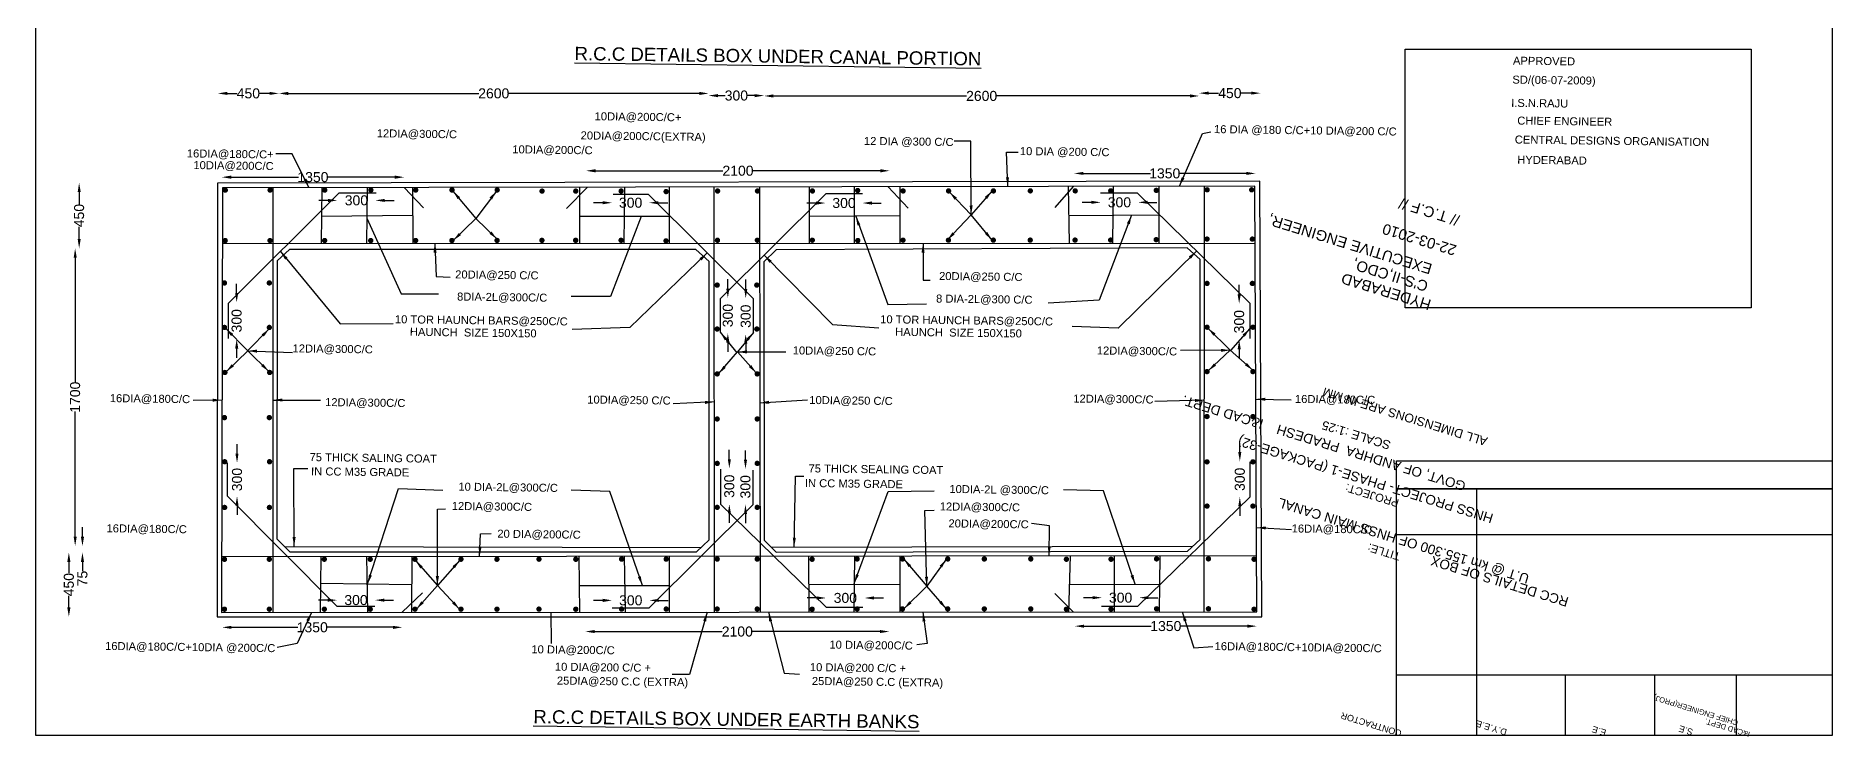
# Model space of a CAD drawing. Header units: millimetres. Extents: x 1088 to 14556, y 480 to 15078.
# Drawn here: x 1088 to 14556, y 480 to 5738 of the extents above; entities that cross this region are included whole.
import ezdxf

# ---------------------------------------------------------------- set-up
doc = ezdxf.new("R2010")
doc.units = ezdxf.units.MM
doc.header["$MEASUREMENT"] = 0
for name, color, linetype in [('DIM', 7, 'Continuous'), ('DWG', 7, 'Continuous'), ('TEXT', 7, 'Continuous'), ('TXT', 7, 'Continuous'), ('TXT @ 1', 7, 'Continuous')]:
    doc.layers.add(name, color=color, linetype=linetype)
doc.styles.add('Notes', font='arial.ttf', dxfattribs={"height": 0.1})
doc.styles.get("Standard").update_dxf_attribs({"font": 'arial.ttf'})
doc.dimstyles.new('Civil', dxfattribs={"dimtxt": 75, "dimasz": 70, "dimexe": 0.1, "dimexo": 0.0625, "dimgap": 0.09, "dimtad": 0, "dimdec": 0, "dimzin": 12, "dimdsep": 46, "dimtxsty": 'Standard', "dimcen": 0.1, "dimse1": 1, "dimse2": 1, "dimadec": 1, "dimazin": 2, "dimtfac": 1, "dimtdec": 0, "dimtofl": 0, "dimtmove": 0, "dimatfit": 3, "dimfxl": 1, "dimfrac": 1, "dimtolj": 1, "dimtzin": 0, "dimarcsym": 0})

# ---------------------------------------------------------------- blocks, each defined once
blk = doc.blocks.new('*D2')
at = {"layer": 'Defpoints', "color": 0, "transparency": 16777216}
for p in [(2484, 1333), (3836, 1333), (3836, 1303)]:
    blk.add_point(p, dxfattribs=at)
at = {"layer": 'DIM', "color": 0, "lineweight": -2, "transparency": 16777216}
for p, q in [((2554, 1303), (3052, 1303)), ((3766, 1303), (3269, 1303))]:
    blk.add_line(p, q, dxfattribs=at)
at = {"layer": 'DIM', "color": 0, "transparency": 16777216}
for points in [[(2554, 1314), (2554, 1291), (2484, 1303)], [(3766, 1314), (3766, 1291), (3836, 1303)]]:
    blk.add_solid(points, dxfattribs=at)
at = {"layer": 'DIM', "color": 0, "transparency": 16777216, "insert": (3160, 1303), "char_height": 75, "attachment_point": 5}
blk.add_mtext('\\A1;1350', dxfattribs=at)
blk = doc.blocks.new('*D3')
at = {"layer": 'Defpoints', "color": 0, "transparency": 16777216}
for p in [(3630, 1507), (3346, 1459), (3630, 1459)]:
    blk.add_point(p, dxfattribs=at)
at = {"layer": 'DIM', "color": 0, "lineweight": -2, "transparency": 16777216}
for p, q in [((3276, 1507), (3206, 1507)), ((3700, 1507), (3770, 1507))]:
    blk.add_line(p, q, dxfattribs=at)
at = {"layer": 'DIM', "color": 0, "transparency": 16777216}
for points in [[(3276, 1518), (3276, 1495), (3346, 1507)], [(3700, 1518), (3700, 1495), (3630, 1507)]]:
    blk.add_solid(points, dxfattribs=at)
at = {"layer": 'DIM', "color": 0, "transparency": 16777216, "insert": (3488, 1507), "char_height": 75, "attachment_point": 5}
blk.add_mtext('\\A1;300', dxfattribs=at)
blk = doc.blocks.new('*D4')
at = {"layer": 'Defpoints', "color": 0, "transparency": 16777216}
for p in [(2524, 2536), (2596, 2536), (2524, 2286)]:
    blk.add_point(p, dxfattribs=at)
at = {"layer": 'DIM', "color": 0, "lineweight": -2, "transparency": 16777216}
for p, q in [((2596, 2606), (2596, 2676)), ((2596, 2216), (2596, 2146))]:
    blk.add_line(p, q, dxfattribs=at)
at = {"layer": 'DIM', "color": 0, "transparency": 16777216}
for points in [[(2584, 2606), (2607, 2606), (2596, 2536)], [(2584, 2216), (2607, 2216), (2596, 2286)]]:
    blk.add_solid(points, dxfattribs=at)
at = {"layer": 'DIM', "color": 0, "transparency": 16777216, "insert": (2596, 2411), "char_height": 75, "attachment_point": 5, "rotation": 90}
blk.add_mtext('\\A1;300', dxfattribs=at)
blk = doc.blocks.new('*D5')
at = {"layer": 'Defpoints', "color": 0, "transparency": 16777216}
for p in [(5408, 1498), (5688, 1505), (5688, 1498)]:
    blk.add_point(p, dxfattribs=at)
at = {"layer": 'DIM', "color": 0, "lineweight": -2, "transparency": 16777216}
for p, q in [((5338, 1505), (5268, 1505)), ((5758, 1505), (5828, 1505))]:
    blk.add_line(p, q, dxfattribs=at)
at = {"layer": 'DIM', "color": 0, "transparency": 16777216}
for points in [[(5338, 1517), (5338, 1493), (5408, 1505)], [(5758, 1517), (5758, 1493), (5688, 1505)]]:
    blk.add_solid(points, dxfattribs=at)
at = {"layer": 'DIM', "color": 0, "transparency": 16777216, "insert": (5548, 1505), "char_height": 75, "attachment_point": 5}
blk.add_mtext('\\A1;300', dxfattribs=at)
blk = doc.blocks.new('*D6')
at = {"layer": 'Defpoints', "color": 0, "transparency": 16777216}
for p in [(5207, 1253), (7487, 1271), (7487, 1253)]:
    blk.add_point(p, dxfattribs=at)
at = {"layer": 'DIM', "color": 0, "lineweight": -2, "transparency": 16777216}
for p, q in [((5277, 1271), (6234, 1271)), ((7417, 1271), (6459, 1271))]:
    blk.add_line(p, q, dxfattribs=at)
at = {"layer": 'DIM', "color": 0, "transparency": 16777216}
for points in [[(5277, 1283), (5277, 1260), (5207, 1271)], [(7417, 1283), (7417, 1260), (7487, 1271)]]:
    blk.add_solid(points, dxfattribs=at)
at = {"layer": 'DIM', "color": 0, "transparency": 16777216, "insert": (6347, 1271), "char_height": 75, "attachment_point": 5}
blk.add_mtext('\\A1;2100', dxfattribs=at)
blk = doc.blocks.new('*D7')
at = {"layer": 'Defpoints', "color": 0, "transparency": 16777216}
for p in [(7012, 1497), (7302, 1523), (7302, 1497)]:
    blk.add_point(p, dxfattribs=at)
at = {"layer": 'DIM', "color": 0, "lineweight": -2, "transparency": 16777216}
for p, q in [((6942, 1523), (6872, 1523)), ((7372, 1523), (7442, 1523))]:
    blk.add_line(p, q, dxfattribs=at)
at = {"layer": 'DIM', "color": 0, "transparency": 16777216}
for points in [[(6942, 1535), (6942, 1511), (7012, 1523)], [(7372, 1535), (7372, 1511), (7302, 1523)]]:
    blk.add_solid(points, dxfattribs=at)
at = {"layer": 'DIM', "color": 0, "transparency": 16777216, "insert": (7157, 1523), "char_height": 75, "attachment_point": 5}
blk.add_mtext('\\A1;300', dxfattribs=at)
blk = doc.blocks.new('*D8')
at = {"layer": 'Defpoints', "color": 0, "transparency": 16777216}
for p in [(8877, 1331), (10242, 1331), (10242, 1312)]:
    blk.add_point(p, dxfattribs=at)
at = {"layer": 'DIM', "color": 0, "lineweight": -2, "transparency": 16777216}
for p, q in [((8947, 1312), (9451, 1312)), ((10172, 1312), (9668, 1312))]:
    blk.add_line(p, q, dxfattribs=at)
at = {"layer": 'DIM', "color": 0, "transparency": 16777216}
for points in [[(8947, 1323), (8947, 1300), (8877, 1312)], [(10172, 1323), (10172, 1300), (10242, 1312)]]:
    blk.add_solid(points, dxfattribs=at)
at = {"layer": 'DIM', "color": 0, "transparency": 16777216, "insert": (9560, 1312), "char_height": 75, "attachment_point": 5}
blk.add_mtext('\\A1;1350', dxfattribs=at)
blk = doc.blocks.new('*D9')
at = {"layer": 'Defpoints', "color": 0, "transparency": 16777216}
for p in [(9082, 1499), (9360, 1525), (9360, 1499)]:
    blk.add_point(p, dxfattribs=at)
at = {"layer": 'DIM', "color": 0, "lineweight": -2, "transparency": 16777216}
for p, q in [((9012, 1525), (8942, 1525)), ((9430, 1525), (9500, 1525))]:
    blk.add_line(p, q, dxfattribs=at)
at = {"layer": 'DIM', "color": 0, "transparency": 16777216}
for points in [[(9012, 1537), (9012, 1514), (9082, 1525)], [(9430, 1537), (9430, 1514), (9360, 1525)]]:
    blk.add_solid(points, dxfattribs=at)
at = {"layer": 'DIM', "color": 0, "transparency": 16777216, "insert": (9221, 1525), "char_height": 75, "attachment_point": 5}
blk.add_mtext('\\A1;300', dxfattribs=at)
blk = doc.blocks.new('*D10')
at = {"layer": 'Defpoints', "color": 0, "transparency": 16777216}
for p in [(10110, 3731), (10143, 3731), (10143, 3458)]:
    blk.add_point(p, dxfattribs=at)
at = {"layer": 'DIM', "color": 0, "lineweight": -2, "transparency": 16777216}
for p, q in [((10110, 3801), (10110, 3871)), ((10110, 3388), (10110, 3318))]:
    blk.add_line(p, q, dxfattribs=at)
at = {"layer": 'DIM', "color": 0, "transparency": 16777216}
for points in [[(10098, 3801), (10122, 3801), (10110, 3731)], [(10098, 3388), (10122, 3388), (10110, 3458)]]:
    blk.add_solid(points, dxfattribs=at)
at = {"layer": 'DIM', "color": 0, "transparency": 16777216, "insert": (10110, 3595), "char_height": 75, "attachment_point": 5, "rotation": 90}
blk.add_mtext('\\A1;300', dxfattribs=at)
blk = doc.blocks.new('*D11')
at = {"layer": 'Defpoints', "color": 0, "transparency": 16777216}
for p in [(8872, 4689), (10233, 4707), (10233, 4689)]:
    blk.add_point(p, dxfattribs=at)
at = {"layer": 'DIM', "color": 0, "lineweight": -2, "transparency": 16777216}
for p, q in [((8942, 4707), (9444, 4707)), ((10163, 4707), (9661, 4707))]:
    blk.add_line(p, q, dxfattribs=at)
at = {"layer": 'DIM', "color": 0, "transparency": 16777216}
for points in [[(8942, 4719), (8942, 4696), (8872, 4707)], [(10163, 4719), (10163, 4696), (10233, 4707)]]:
    blk.add_solid(points, dxfattribs=at)
at = {"layer": 'DIM', "color": 0, "transparency": 16777216, "insert": (9552, 4707), "char_height": 75, "attachment_point": 5}
blk.add_mtext('\\A1;1350', dxfattribs=at)
blk = doc.blocks.new('*D12')
at = {"layer": 'Defpoints', "color": 0, "transparency": 16777216}
for p in [(9072, 4509), (9353, 4509), (9353, 4490)]:
    blk.add_point(p, dxfattribs=at)
at = {"layer": 'DIM', "color": 0, "lineweight": -2, "transparency": 16777216}
for p, q in [((9002, 4490), (8932, 4490)), ((9423, 4490), (9493, 4490))]:
    blk.add_line(p, q, dxfattribs=at)
at = {"layer": 'DIM', "color": 0, "transparency": 16777216}
for points in [[(9002, 4502), (9002, 4479), (9072, 4490)], [(9423, 4502), (9423, 4479), (9353, 4490)]]:
    blk.add_solid(points, dxfattribs=at)
at = {"layer": 'DIM', "color": 0, "transparency": 16777216, "insert": (9212, 4490), "char_height": 75, "attachment_point": 5}
blk.add_mtext('\\A1;300', dxfattribs=at)
blk = doc.blocks.new('*D13')
at = {"layer": 'Defpoints', "color": 0, "transparency": 16777216}
for p in [(7008, 4502), (7286, 4502), (7286, 4485)]:
    blk.add_point(p, dxfattribs=at)
at = {"layer": 'DIM', "color": 0, "lineweight": -2, "transparency": 16777216}
for p, q in [((6938, 4485), (6868, 4485)), ((7356, 4485), (7426, 4485))]:
    blk.add_line(p, q, dxfattribs=at)
at = {"layer": 'DIM', "color": 0, "transparency": 16777216}
for points in [[(6938, 4497), (6938, 4473), (7008, 4485)], [(7356, 4497), (7356, 4473), (7286, 4485)]]:
    blk.add_solid(points, dxfattribs=at)
at = {"layer": 'DIM', "color": 0, "transparency": 16777216, "insert": (7147, 4485), "char_height": 75, "attachment_point": 5}
blk.add_mtext('\\A1;300', dxfattribs=at)
blk = doc.blocks.new('*D14')
at = {"layer": 'Defpoints', "color": 0, "transparency": 16777216}
for p in [(5408, 4500), (5685, 4500), (5685, 4487)]:
    blk.add_point(p, dxfattribs=at)
at = {"layer": 'DIM', "color": 0, "lineweight": -2, "transparency": 16777216}
for p, q in [((5338, 4487), (5268, 4487)), ((5755, 4487), (5825, 4487))]:
    blk.add_line(p, q, dxfattribs=at)
at = {"layer": 'DIM', "color": 0, "transparency": 16777216}
for points in [[(5338, 4499), (5338, 4476), (5408, 4487)], [(5755, 4499), (5755, 4476), (5685, 4487)]]:
    blk.add_solid(points, dxfattribs=at)
at = {"layer": 'DIM', "color": 0, "transparency": 16777216, "insert": (5547, 4487), "char_height": 75, "attachment_point": 5}
blk.add_mtext('\\A1;300', dxfattribs=at)
blk = doc.blocks.new('*D15')
at = {"layer": 'Defpoints', "color": 0, "transparency": 16777216}
for p in [(5214, 4740), (7489, 4740), (7489, 4727)]:
    blk.add_point(p, dxfattribs=at)
at = {"layer": 'DIM', "color": 0, "lineweight": -2, "transparency": 16777216}
for p, q in [((5284, 4727), (6239, 4727)), ((7419, 4727), (6464, 4727))]:
    blk.add_line(p, q, dxfattribs=at)
at = {"layer": 'DIM', "color": 0, "transparency": 16777216}
for points in [[(5284, 4739), (5284, 4715), (5214, 4727)], [(7419, 4739), (7419, 4715), (7489, 4727)]]:
    blk.add_solid(points, dxfattribs=at)
at = {"layer": 'DIM', "color": 0, "transparency": 16777216, "insert": (6352, 4727), "char_height": 75, "attachment_point": 5}
blk.add_mtext('\\A1;2100', dxfattribs=at)
blk = doc.blocks.new('*D16')
at = {"layer": 'Defpoints', "color": 0, "transparency": 16777216}
for p in [(3349, 4503), (3633, 4505), (3633, 4503)]:
    blk.add_point(p, dxfattribs=at)
at = {"layer": 'DIM', "color": 0, "lineweight": -2, "transparency": 16777216}
for p, q in [((3279, 4505), (3209, 4505)), ((3703, 4505), (3773, 4505))]:
    blk.add_line(p, q, dxfattribs=at)
at = {"layer": 'DIM', "color": 0, "transparency": 16777216}
for points in [[(3279, 4516), (3279, 4493), (3349, 4505)], [(3703, 4516), (3703, 4493), (3633, 4505)]]:
    blk.add_solid(points, dxfattribs=at)
at = {"layer": 'DIM', "color": 0, "transparency": 16777216, "insert": (3491, 4505), "char_height": 75, "attachment_point": 5}
blk.add_mtext('\\A1;300', dxfattribs=at)
blk = doc.blocks.new('*D17')
at = {"layer": 'Defpoints', "color": 0, "transparency": 16777216}
for p in [(2482, 4689), (3849, 4689), (3849, 4679)]:
    blk.add_point(p, dxfattribs=at)
at = {"layer": 'DIM', "color": 0, "lineweight": -2, "transparency": 16777216}
for p, q in [((2552, 4679), (3057, 4679)), ((3779, 4679), (3274, 4679))]:
    blk.add_line(p, q, dxfattribs=at)
at = {"layer": 'DIM', "color": 0, "transparency": 16777216}
for points in [[(2552, 4691), (2552, 4667), (2482, 4679)], [(3779, 4691), (3779, 4667), (3849, 4679)]]:
    blk.add_solid(points, dxfattribs=at)
at = {"layer": 'DIM', "color": 0, "transparency": 16777216, "insert": (3165, 4679), "char_height": 75, "attachment_point": 5}
blk.add_mtext('\\A1;1350', dxfattribs=at)
blk = doc.blocks.new('*D18')
at = {"layer": 'Defpoints', "color": 0, "transparency": 16777216}
for p in [(2567, 3740), (2593, 3740), (2567, 3464)]:
    blk.add_point(p, dxfattribs=at)
at = {"layer": 'DIM', "color": 0, "lineweight": -2, "transparency": 16777216}
for p, q in [((2593, 3810), (2593, 3880)), ((2593, 3394), (2593, 3324))]:
    blk.add_line(p, q, dxfattribs=at)
at = {"layer": 'DIM', "color": 0, "transparency": 16777216}
for points in [[(2582, 3810), (2605, 3810), (2593, 3740)], [(2582, 3394), (2605, 3394), (2593, 3464)]]:
    blk.add_solid(points, dxfattribs=at)
at = {"layer": 'DIM', "color": 0, "transparency": 16777216, "insert": (2593, 3602), "char_height": 75, "attachment_point": 5, "rotation": 90}
blk.add_mtext('\\A1;300', dxfattribs=at)
blk = doc.blocks.new('*D19')
at = {"layer": 'Defpoints', "color": 0, "transparency": 16777216}
for p in [(6274, 2494), (6274, 2227), (6287, 2227)]:
    blk.add_point(p, dxfattribs=at)
at = {"layer": 'DIM', "color": 0, "lineweight": -2, "transparency": 16777216}
for p, q in [((6287, 2564), (6287, 2634)), ((6287, 2157), (6287, 2087))]:
    blk.add_line(p, q, dxfattribs=at)
at = {"layer": 'DIM', "color": 0, "transparency": 16777216}
for points in [[(6276, 2564), (6299, 2564), (6287, 2494)], [(6276, 2157), (6299, 2157), (6287, 2227)]]:
    blk.add_solid(points, dxfattribs=at)
at = {"layer": 'DIM', "color": 0, "transparency": 16777216, "insert": (6287, 2361), "char_height": 75, "attachment_point": 5, "rotation": 90}
blk.add_mtext('\\A1;300', dxfattribs=at)
blk = doc.blocks.new('*D20')
at = {"layer": 'Defpoints', "color": 0, "transparency": 16777216}
for p in [(6418, 2490), (6408, 2224), (6418, 2224)]:
    blk.add_point(p, dxfattribs=at)
at = {"layer": 'DIM', "color": 0, "lineweight": -2, "transparency": 16777216}
for p, q in [((6408, 2560), (6408, 2630)), ((6408, 2154), (6408, 2084))]:
    blk.add_line(p, q, dxfattribs=at)
at = {"layer": 'DIM', "color": 0, "transparency": 16777216}
for points in [[(6397, 2560), (6420, 2560), (6408, 2490)], [(6397, 2154), (6420, 2154), (6408, 2224)]]:
    blk.add_solid(points, dxfattribs=at)
at = {"layer": 'DIM', "color": 0, "transparency": 16777216, "insert": (6408, 2357), "char_height": 75, "attachment_point": 5, "rotation": 90}
blk.add_mtext('\\A1;300', dxfattribs=at)
blk = doc.blocks.new('*D21')
at = {"layer": 'Defpoints', "color": 0, "transparency": 16777216}
for p in [(6258, 3774), (6258, 3508), (6276, 3508)]:
    blk.add_point(p, dxfattribs=at)
at = {"layer": 'DIM', "color": 0, "lineweight": -2, "transparency": 16777216}
for p, q in [((6276, 3844), (6276, 3914)), ((6276, 3438), (6276, 3368))]:
    blk.add_line(p, q, dxfattribs=at)
at = {"layer": 'DIM', "color": 0, "transparency": 16777216}
for points in [[(6264, 3844), (6288, 3844), (6276, 3774)], [(6264, 3438), (6288, 3438), (6276, 3508)]]:
    blk.add_solid(points, dxfattribs=at)
at = {"layer": 'DIM', "color": 0, "transparency": 16777216, "insert": (6276, 3641), "char_height": 75, "attachment_point": 5, "rotation": 90}
blk.add_mtext('\\A1;300', dxfattribs=at)
blk = doc.blocks.new('*D22')
at = {"layer": 'Defpoints', "color": 0, "transparency": 16777216}
for p in [(6412, 3771), (6410, 3501), (6412, 3501)]:
    blk.add_point(p, dxfattribs=at)
at = {"layer": 'DIM', "color": 0, "lineweight": -2, "transparency": 16777216}
for p, q in [((6410, 3841), (6410, 3911)), ((6410, 3431), (6410, 3361))]:
    blk.add_line(p, q, dxfattribs=at)
at = {"layer": 'DIM', "color": 0, "transparency": 16777216}
for points in [[(6398, 3841), (6422, 3841), (6410, 3771)], [(6398, 3431), (6422, 3431), (6410, 3501)]]:
    blk.add_solid(points, dxfattribs=at)
at = {"layer": 'DIM', "color": 0, "transparency": 16777216, "insert": (6410, 3636), "char_height": 75, "attachment_point": 5, "rotation": 90}
blk.add_mtext('\\A1;300', dxfattribs=at)
blk = doc.blocks.new('*D23')
at = {"layer": 'Defpoints', "color": 0, "transparency": 16777216}
for p in [(9810, 5322), (10270, 5322), (10270, 5309)]:
    blk.add_point(p, dxfattribs=at)
at = {"layer": 'DIM', "color": 0, "lineweight": -2, "transparency": 16777216}
for p, q in [((9880, 5309), (9956, 5309)), ((10200, 5309), (10124, 5309))]:
    blk.add_line(p, q, dxfattribs=at)
at = {"layer": 'DIM', "color": 0, "transparency": 16777216}
for points in [[(9880, 5321), (9880, 5298), (9810, 5309)], [(10200, 5321), (10200, 5298), (10270, 5309)]]:
    blk.add_solid(points, dxfattribs=at)
at = {"layer": 'DIM', "color": 0, "transparency": 16777216, "insert": (10040, 5309), "char_height": 75, "attachment_point": 5}
blk.add_mtext('\\A1;450', dxfattribs=at)
blk = doc.blocks.new('*D24')
at = {"layer": 'Defpoints', "color": 0, "transparency": 16777216}
for p in [(6548, 5309), (6548, 5288), (9810, 5309)]:
    blk.add_point(p, dxfattribs=at)
at = {"layer": 'DIM', "color": 0, "lineweight": -2, "transparency": 16777216}
for p, q in [((6618, 5288), (8066, 5288)), ((9740, 5288), (8292, 5288))]:
    blk.add_line(p, q, dxfattribs=at)
at = {"layer": 'DIM', "color": 0, "transparency": 16777216}
for points in [[(6618, 5300), (6618, 5276), (6548, 5288)], [(9740, 5300), (9740, 5276), (9810, 5288)]]:
    blk.add_solid(points, dxfattribs=at)
at = {"layer": 'DIM', "color": 0, "transparency": 16777216, "insert": (8179, 5288), "char_height": 75, "attachment_point": 5}
blk.add_mtext('\\A1;2600', dxfattribs=at)
blk = doc.blocks.new('*D25')
at = {"layer": 'Defpoints', "color": 0, "transparency": 16777216}
for p in [(6131, 5291), (6131, 5288), (6548, 5288)]:
    blk.add_point(p, dxfattribs=at)
at = {"layer": 'DIM', "color": 0, "lineweight": -2, "transparency": 16777216}
for p, q in [((6201, 5291), (6257, 5291)), ((6478, 5291), (6422, 5291))]:
    blk.add_line(p, q, dxfattribs=at)
at = {"layer": 'DIM', "color": 0, "transparency": 16777216}
for points in [[(6201, 5302), (6201, 5279), (6131, 5291)], [(6478, 5302), (6478, 5279), (6548, 5291)]]:
    blk.add_solid(points, dxfattribs=at)
at = {"layer": 'DIM', "color": 0, "transparency": 16777216, "insert": (6340, 5291), "char_height": 75, "attachment_point": 5}
blk.add_mtext('\\A1;300', dxfattribs=at)
blk = doc.blocks.new('*D26')
at = {"layer": 'Defpoints', "color": 0, "transparency": 16777216}
for p in [(2910, 5307), (2910, 5291), (6131, 5291)]:
    blk.add_point(p, dxfattribs=at)
at = {"layer": 'DIM', "color": 0, "lineweight": -2, "transparency": 16777216}
for p, q in [((2980, 5307), (4408, 5307)), ((6061, 5307), (4633, 5307))]:
    blk.add_line(p, q, dxfattribs=at)
at = {"layer": 'DIM', "color": 0, "transparency": 16777216}
for points in [[(2980, 5319), (2980, 5295), (2910, 5307)], [(6061, 5319), (6061, 5295), (6131, 5307)]]:
    blk.add_solid(points, dxfattribs=at)
at = {"layer": 'DIM', "color": 0, "transparency": 16777216, "insert": (4521, 5307), "char_height": 75, "attachment_point": 5}
blk.add_mtext('\\A1;2600', dxfattribs=at)
blk = doc.blocks.new('*D27')
at = {"layer": 'Defpoints', "color": 0, "transparency": 16777216}
for p in [(2452, 5307), (2452, 5307), (2910, 5307)]:
    blk.add_point(p, dxfattribs=at)
at = {"layer": 'DIM', "color": 0, "lineweight": -2, "transparency": 16777216}
for p, q in [((2522, 5307), (2597, 5307)), ((2840, 5307), (2765, 5307))]:
    blk.add_line(p, q, dxfattribs=at)
at = {"layer": 'DIM', "color": 0, "transparency": 16777216}
for points in [[(2522, 5319), (2522, 5296), (2452, 5307)], [(2840, 5319), (2840, 5296), (2910, 5307)]]:
    blk.add_solid(points, dxfattribs=at)
at = {"layer": 'DIM', "color": 0, "transparency": 16777216, "insert": (2681, 5307), "char_height": 75, "attachment_point": 5}
blk.add_mtext('\\A1;450', dxfattribs=at)
blk = doc.blocks.new('*D28')
at = {"layer": 'Defpoints', "color": 0, "transparency": 16777216}
for p in [(1389, 4637), (1389, 4145), (1412, 4145)]:
    blk.add_point(p, dxfattribs=at)
at = {"layer": 'DIM', "color": 0, "lineweight": -2, "transparency": 16777216}
for p, q in [((1412, 4567), (1412, 4475)), ((1412, 4215), (1412, 4307))]:
    blk.add_line(p, q, dxfattribs=at)
at = {"layer": 'DIM', "color": 0, "transparency": 16777216}
for points in [[(1401, 4567), (1424, 4567), (1412, 4637)], [(1401, 4215), (1424, 4215), (1412, 4145)]]:
    blk.add_solid(points, dxfattribs=at)
at = {"layer": 'DIM', "color": 0, "transparency": 16777216, "insert": (1412, 4391), "char_height": 75, "attachment_point": 5, "rotation": 90}
blk.add_mtext('\\A1;450', dxfattribs=at)
blk = doc.blocks.new('*D29')
at = {"layer": 'Defpoints', "color": 0, "transparency": 16777216}
for p in [(1412, 4145), (1382, 1913), (1412, 1913)]:
    blk.add_point(p, dxfattribs=at)
at = {"layer": 'DIM', "color": 0, "lineweight": -2, "transparency": 16777216}
for p, q in [((1382, 4075), (1382, 3137)), ((1382, 1983), (1382, 2921))]:
    blk.add_line(p, q, dxfattribs=at)
at = {"layer": 'DIM', "color": 0, "transparency": 16777216}
for points in [[(1371, 4075), (1394, 4075), (1382, 4145)], [(1371, 1983), (1394, 1983), (1382, 1913)]]:
    blk.add_solid(points, dxfattribs=at)
at = {"layer": 'DIM', "color": 0, "transparency": 16777216, "insert": (1382, 3029), "char_height": 75, "attachment_point": 5, "rotation": 90}
blk.add_mtext('\\A1;1700', dxfattribs=at)
blk = doc.blocks.new('*D30')
at = {"layer": 'Defpoints', "color": 0, "transparency": 16777216}
for p in [(1382, 1913), (1382, 1863), (1437, 1863)]:
    blk.add_point(p, dxfattribs=at)
at = {"layer": 'DIM', "color": 0, "lineweight": -2, "transparency": 16777216}
for p, q in [((1437, 1983), (1437, 2053)), ((1437, 1793), (1437, 1723))]:
    blk.add_line(p, q, dxfattribs=at)
at = {"layer": 'DIM', "color": 0, "transparency": 16777216}
for points in [[(1425, 1983), (1449, 1983), (1437, 1913)], [(1425, 1793), (1449, 1793), (1437, 1863)]]:
    blk.add_solid(points, dxfattribs=at)
at = {"layer": 'DIM', "color": 0, "transparency": 16777216, "insert": (1437, 1669), "char_height": 75, "attachment_point": 5, "rotation": 90}
blk.add_mtext('\\A1;75', dxfattribs=at)
blk = doc.blocks.new('*D31')
at = {"layer": 'Defpoints', "color": 0, "transparency": 16777216}
for p in [(1437, 1863), (1335, 1383), (1437, 1383)]:
    blk.add_point(p, dxfattribs=at)
at = {"layer": 'DIM', "color": 0, "lineweight": -2, "transparency": 16777216}
for p, q in [((1335, 1793), (1335, 1708)), ((1335, 1453), (1335, 1539))]:
    blk.add_line(p, q, dxfattribs=at)
at = {"layer": 'DIM', "color": 0, "transparency": 16777216}
for points in [[(1323, 1793), (1347, 1793), (1335, 1863)], [(1323, 1453), (1347, 1453), (1335, 1383)]]:
    blk.add_solid(points, dxfattribs=at)
at = {"layer": 'DIM', "color": 0, "transparency": 16777216, "insert": (1335, 1623), "char_height": 75, "attachment_point": 5, "rotation": 90}
blk.add_mtext('\\A1;450', dxfattribs=at)
blk = doc.blocks.new('*D62')
at = {"layer": 'Defpoints', "color": 0, "transparency": 16777216}
for p in [(10115, 2547), (10123, 2547), (10123, 2280)]:
    blk.add_point(p, dxfattribs=at)
at = {"layer": 'DIM', "color": 0, "lineweight": -2, "transparency": 16777216}
for p, q in [((10115, 2617), (10115, 2687)), ((10115, 2210), (10115, 2140))]:
    blk.add_line(p, q, dxfattribs=at)
at = {"layer": 'DIM', "color": 0, "transparency": 16777216}
for points in [[(10103, 2617), (10126, 2617), (10115, 2547)], [(10103, 2210), (10126, 2210), (10115, 2280)]]:
    blk.add_solid(points, dxfattribs=at)
at = {"layer": 'DIM', "color": 0, "transparency": 16777216, "insert": (10115, 2413), "char_height": 75, "attachment_point": 5, "rotation": 90}
blk.add_mtext('\\A1;300', dxfattribs=at)

msp = doc.modelspace()

# ---------------------------------------------------------------- linework, layer by layer
at = {"layer": 'DWG'}
for points in [[(2446.2, 1382.2), (10279.2, 1382.2), (10265.7, 4648.4), (2448.7, 4635.1), (2446.2, 1382.2)], [(2479, 1414.7), (10243.1, 1418.4), (10228.6, 4611.2), (2485.8, 4600.2), (2479, 1414.7)], [(2865.7, 1414.9), (2865.8, 4600.8)], [(3230.6, 4601.3), (3225.8, 4181.9)], [(3570.6, 4601.8), (3566.9, 4182.1)], [(3849.2, 4602.2), (3994.2, 4449.2)], [(3911.7, 4602.2), (3914.2, 4182.2)], [(5222.6, 4604.1), (5065.1, 4443.1)], [(5164.1, 4604), (5164.1, 4182.8)], [(5500.8, 4604.5), (5495.9, 4183)], [(5836.3, 4605), (5836.3, 4183.1)], [(6175.7, 1416.5), (6173, 4605.5)], [(6512.2, 4605.9), (6519.4, 1416.7)], [(6886, 4606.5), (6884.7, 4183.6)], [(7223.3, 4607), (7223.3, 4183.8)], [(7478.7, 4607.3), (7629, 4445.6)], [(7564.5, 4607.4), (7565.8, 4184)], [(8866.2, 4609.3), (8727.1, 4451.7)], [(8828.1, 4609.2), (8835, 4184.6)], [(9164.2, 4609.7), (9160.1, 4184.7)], [(9508.7, 4610.2), (9507.3, 4184.9)], [(9846.6, 1418.2), (9849.2, 4610.7)], [(2531, 3468.6), (2531, 3733.3), (3361.1, 4561.5), (3639.5, 4561.5)], [(6467.2, 3514.8), (6467.2, 3766.5), (5682.1, 4550.1), (5415.8, 4550.1)], [(7285.4, 4554.6), (7011.7, 4554.6), (6218.7, 3766.2), (6218.7, 3516.9)], [(9070.8, 4560.5), (9344.9, 4560.5), (10190.3, 3733.2), (10190.3, 3470.2)], [(3912.9, 4390.8), (3228.1, 4383.6)], [(5836.3, 4385.2), (5164.1, 4385.2)], [(7565.2, 4389.2), (6885.3, 4384)], [(8831.7, 4390.6), (9508, 4396.2)], [(2484.9, 4181.6), (10230.6, 4185.2)], [(2894.2, 1965.8), (2990.6, 1869.5), (6039.9, 1869.5), (6136.3, 1958.7), (6136.3, 4046.9), (6036.4, 4137.8), (2990.3, 4137.8), (2897.4, 4052.2), (2894.2, 1965.8)], [(6547.4, 1956.1), (6637.1, 1866.5), (9722.5, 1873.9), (9818.4, 1962.2), (9818.4, 4061.1), (9718.8, 4148.2), (6638.3, 4135.3), (6546.2, 4043.3), (6547.4, 1956.1)], [(3630.3, 1458.8), (3346.3, 1458.8), (2523.8, 2285.9), (2523.8, 2536)], [(5408, 1449.7), (5686.2, 1449.7), (6465.2, 2225), (6465.2, 2481.7)], [(6221.5, 2489.6), (6221.5, 2227.6), (7013.7, 1455), (7287.8, 1455)], [(9078.7, 1460.7), (9351.3, 1460.7), (10192.2, 2282.7), (10192.2, 2544)], [(2950.7, 1909.4), (6074.9, 1901.9)], [(6599.6, 1903.9), (9763.3, 1911.5)], [(2479.9, 1834.3), (10241.2, 1841)], [(3225.3, 1835), (3218.6, 1415.1)], [(3566.5, 1835.3), (3573.2, 1415.2)], [(3907.7, 1835.6), (3904.3, 1415.4)], [(5159.6, 1836.6), (5162.8, 1416)], [(5499, 1836.9), (5506.8, 1416.2)], [(5836.8, 1837.2), (5836.8, 1416.3)], [(6881.4, 1838.1), (6884.1, 1416.8)], [(7225.2, 1838.4), (7221.3, 1417)], [(7565, 1838.7), (7566.3, 1417.2)], [(8841.9, 1839.8), (8831.2, 1417.8)], [(9171.9, 1840.1), (9171.9, 1417.9)], [(9515.6, 1840.4), (9509.5, 1418.1)], [(3222.1, 1633.5), (3906, 1623.3)], [(5161.3, 1615.7), (5836.8, 1617.3)], [(7565.6, 1624.3), (6882.8, 1620.4)], [(8836.4, 1624.2), (9512.5, 1627.1)], [(3834.1, 1415.4), (3986.7, 1560.4)], [(8868.4, 1417.8), (8727.2, 1556.1)]]:
    msp.add_lwpolyline(points, dxfattribs=at)
at = {"layer": 'DWG', "const_width": 20}
for points in [[(2497.8, 4582, 1), (2517.8, 4582, 1)], [(2834, 4582, 1), (2854, 4582, 1)], [(3243.7, 4582.2, 1), (3263.7, 4582.2, 1)], [(3589.3, 4582.3, 1), (3609.3, 4582.3, 1)], [(3925.8, 4582.5, 1), (3945.8, 4582.5, 1)], [(4197.7, 4582.6, 1), (4217.7, 4582.6, 1)], [(4536.5, 4582.8, 1), (4556.5, 4582.8, 1)], [(4872.9, 4574.5, 1), (4892.9, 4574.5, 1)], [(5125.7, 4574.5, 1), (5145.7, 4574.5, 1)], [(5466.1, 4574.8, 1), (5486.1, 4574.8, 1)], [(5803.1, 4570.9, 1), (5823.1, 4570.9, 1)], [(6189.1, 4575.2, 1), (6209.1, 4575.2, 1)], [(6488.1, 4575.3, 1), (6508.1, 4575.3, 1)], [(6900.1, 4575.5, 1), (6920.1, 4575.5, 1)], [(7239.3, 4578.8, 1), (7259.3, 4578.8, 1)], [(7579.9, 4575.8, 1), (7599.9, 4575.8, 1)], [(7921, 4576, 1), (7941, 4576, 1)], [(8257.5, 4576.1, 1), (8277.5, 4576.1, 1)], [(8533.9, 4576.3, 1), (8553.9, 4576.3, 1)], [(8870.4, 4576.4, 1), (8890.4, 4576.4, 1)], [(9137.1, 4576.6, 1), (9157.1, 4576.6, 1)], [(9478.6, 4580, 1), (9498.6, 4580, 1)], [(9859.7, 4584.2, 1), (9879.7, 4584.2, 1)], [(10193.8, 4584.2, 1), (10213.8, 4584.2, 1)], [(2497, 4203.5, 1), (2517, 4203.5, 1)], [(2833.2, 4203.5, 1), (2853.2, 4203.5, 1)], [(3242.9, 4203.7, 1), (3262.9, 4203.7, 1)], [(3588.5, 4203.9, 1), (3608.5, 4203.9, 1)], [(3925, 4204, 1), (3945, 4204, 1)], [(4196.9, 4204.1, 1), (4216.9, 4204.1, 1)], [(4535.7, 4204.3, 1), (4555.7, 4204.3, 1)], [(4872.1, 4205.2, 1), (4892.1, 4205.2, 1)], [(5124.9, 4205.2, 1), (5144.9, 4205.2, 1)], [(5465.3, 4205.5, 1), (5485.3, 4205.5, 1)], [(5802.3, 4201.5, 1), (5822.3, 4201.5, 1)], [(6188.3, 4205.8, 1), (6208.3, 4205.8, 1)], [(6487.3, 4206, 1), (6507.3, 4206, 1)], [(6899.3, 4206.2, 1), (6919.3, 4206.2, 1)], [(7240.4, 4203.7, 1), (7260.4, 4203.7, 1)], [(7579.1, 4206.5, 1), (7599.1, 4206.5, 1)], [(7920.2, 4206.6, 1), (7940.2, 4206.6, 1)], [(8256.7, 4206.8, 1), (8276.7, 4206.8, 1)], [(8533.1, 4206.9, 1), (8553.1, 4206.9, 1)], [(8869.6, 4207.1, 1), (8889.6, 4207.1, 1)], [(9136.3, 4207.2, 1), (9156.3, 4207.2, 1)], [(9477.8, 4210.6, 1), (9497.8, 4210.6, 1)], [(9858.9, 4214.8, 1), (9878.9, 4214.8, 1)], [(10198.9, 4214.8, 1), (10218.9, 4214.8, 1)], [(2491.9, 3885.7, 1), (2511.9, 3885.7, 1)], [(2828.1, 3885.7, 1), (2848.1, 3885.7, 1)], [(6186.1, 3869.5, 1), (6206.1, 3869.5, 1)], [(6483, 3869.6, 1), (6503, 3869.6, 1)], [(9858.9, 3882.1, 1), (9878.9, 3882.1, 1)], [(10198.9, 3882.1, 1), (10218.9, 3882.1, 1)], [(2491.9, 3552, 1), (2511.9, 3552, 1)], [(2828.1, 3552, 1), (2848.1, 3552, 1)], [(6186.1, 3540, 1), (6206.1, 3540, 1)], [(6483, 3540.2, 1), (6503, 3540.2, 1)], [(9858.9, 3553.7, 1), (9878.9, 3553.7, 1)], [(10202.9, 3553.7, 1), (10222.9, 3553.7, 1)], [(2494.8, 3214.2, 1), (2514.8, 3214.2, 1)], [(2831.1, 3214.2, 1), (2851.1, 3214.2, 1)], [(9858.9, 3220.9, 1), (9878.9, 3220.9, 1)], [(10202.9, 3220.9, 1), (10222.9, 3220.9, 1)], [(6186.1, 3203.5, 1), (6206.1, 3203.5, 1)], [(6486.3, 3203.6, 1), (6506.3, 3203.6, 1)], [(2491.9, 2875.9, 1), (2511.9, 2875.9, 1)], [(2828.1, 2875.9, 1), (2848.1, 2875.9, 1)], [(6186.1, 2865.6, 1), (6206.1, 2865.6, 1)], [(6486.3, 2865.7, 1), (6506.3, 2865.7, 1)], [(9858.9, 2883.8, 1), (9878.9, 2883.8, 1)], [(10202.9, 2883.8, 1), (10222.9, 2883.8, 1)], [(2493.4, 2544.9, 1), (2513.4, 2544.9, 1)], [(2829.6, 2544.9, 1), (2849.6, 2544.9, 1)], [(9858.9, 2544, 1), (9878.9, 2544, 1)], [(10202.9, 2544, 1), (10222.9, 2544, 1)], [(6186.1, 2532.3, 1), (6206.1, 2532.3, 1)], [(6486.3, 2532.5, 1), (6506.3, 2532.5, 1)], [(2492.7, 2202, 1), (2512.7, 2202, 1)], [(2828.9, 2202, 1), (2848.9, 2202, 1)], [(6186.1, 2202.6, 1), (6206.1, 2202.6, 1)], [(6486.3, 2202.8, 1), (6506.3, 2202.8, 1)], [(9858.9, 2212, 1), (9878.9, 2212, 1)], [(10202.9, 2212, 1), (10222.9, 2212, 1)], [(2491.9, 1813.4, 1), (2511.9, 1813.4, 1)], [(2828.1, 1813.4, 1), (2848.1, 1813.4, 1)], [(3240.4, 1813.4, 1), (3260.4, 1813.4, 1)], [(3584.6, 1813.4, 1), (3604.6, 1813.4, 1)], [(3920.3, 1813.4, 1), (3940.3, 1813.4, 1)], [(4264.8, 1813.4, 1), (4284.8, 1813.4, 1)], [(4534.7, 1813.4, 1), (4554.7, 1813.4, 1)], [(4849.9, 1814, 1), (4869.9, 1814, 1)], [(5126, 1813.4, 1), (5146, 1813.4, 1)], [(5469.3, 1814.3, 1), (5489.3, 1814.3, 1)], [(5803.8, 1814.5, 1), (5823.8, 1814.5, 1)], [(6186.1, 1814.7, 1), (6206.1, 1814.7, 1)], [(6486.3, 1814.8, 1), (6506.3, 1814.8, 1)], [(6898, 1813.4, 1), (6918, 1813.4, 1)], [(7235.7, 1815.2, 1), (7255.7, 1815.2, 1)], [(7575.2, 1815.3, 1), (7595.2, 1815.3, 1)], [(7914.7, 1815.5, 1), (7934.7, 1815.5, 1)], [(8189.1, 1815.6, 1), (8209.1, 1815.6, 1)], [(8537.5, 1815.8, 1), (8557.5, 1815.8, 1)], [(8804.7, 1813.4, 1), (8824.7, 1813.4, 1)], [(9139.2, 1813.4, 1), (9159.2, 1813.4, 1)], [(9480.7, 1816.2, 1), (9500.7, 1816.2, 1)], [(9869.6, 1816.4, 1), (9889.6, 1816.4, 1)], [(10211.7, 1813.4, 1), (10231.7, 1813.4, 1)], [(2491.9, 1438.9, 1), (2511.9, 1438.9, 1)], [(2828.1, 1438.9, 1), (2848.1, 1438.9, 1)], [(3240.4, 1438.9, 1), (3260.4, 1438.9, 1)], [(3584.6, 1438.9, 1), (3604.6, 1438.9, 1)], [(3920.3, 1438.9, 1), (3940.3, 1438.9, 1)], [(4264.8, 1438.9, 1), (4284.8, 1438.9, 1)], [(4534.7, 1438.9, 1), (4554.7, 1438.9, 1)], [(4849.9, 1439.5, 1), (4869.9, 1439.5, 1)], [(5126, 1438.9, 1), (5146, 1438.9, 1)], [(5469.3, 1439.8, 1), (5489.3, 1439.8, 1)], [(5803.8, 1439.9, 1), (5823.8, 1439.9, 1)], [(6186.1, 1440.1, 1), (6206.1, 1440.1, 1)], [(6486.3, 1440.3, 1), (6506.3, 1440.3, 1)], [(6898, 1438.9, 1), (6918, 1438.9, 1)], [(7235.7, 1440.6, 1), (7255.7, 1440.6, 1)], [(7575.2, 1440.8, 1), (7595.2, 1440.8, 1)], [(7914.7, 1441, 1), (7934.7, 1441, 1)], [(8189.1, 1441.1, 1), (8209.1, 1441.1, 1)], [(8537.5, 1441.2, 1), (8557.5, 1441.2, 1)], [(8804.7, 1438.9, 1), (8824.7, 1438.9, 1)], [(9139.2, 1438.9, 1), (9159.2, 1438.9, 1)], [(9480.7, 1441.7, 1), (9500.7, 1441.7, 1)], [(9869.6, 1441.9, 1), (9889.6, 1441.9, 1)], [(10211.7, 1438.9, 1), (10231.7, 1438.9, 1)]]:
    msp.add_lwpolyline(points, format="xyb", close=True, dxfattribs=at)
at = {"layer": 'TEXT'}
for p, q in [((3568.6, 4370.5), (3826.4, 3804.3)), ((5626.3, 4385.2), (5396, 3783.1)), ((3826.4, 3804.3), (4106.3, 3804.3)), ((5396, 3783.1), (5101.9, 3783.1)), ((4948.2, 1415.9), (4952, 1182.6))]:
    msp.add_line(p, q, dxfattribs=at)
for points in [[(14555.5, 491.5), (1088, 491.5), (1088, 10859.3), (14555.5, 10859.3)], [(11354.7, 5639.2), (13948.6, 5639.2), (13948.6, 3698.5), (11354.7, 3698.5)]]:
    msp.add_lwpolyline(points, close=True, dxfattribs=at)
at = {"layer": 'TXT'}
for p, q in [((11888.4, 2340.5), (11888.4, 491.6)), ((11291, 1998.4), (14555.3, 1998.4)), ((11289.9, 946.7), (14555.3, 946.7)), ((12554.3, 946.4), (12554.3, 493.9)), ((13225.3, 946.3), (13225.3, 492.4)), ((13835.8, 946.3), (13835.8, 492.4))]:
    msp.add_line(p, q, dxfattribs=at)
for points in [[(11289.6, 2551.2), (14555.5, 2551.2), (14555.5, 491.5), (11289.6, 491.5)], [(11290.4, 2340.5), (14555.1, 2340.5), (14555.1, 2340.5), (11290.4, 2340.5)]]:
    msp.add_lwpolyline(points, close=True, dxfattribs=at)

# ---------------------------------------------------------------- texts
for s, height, p in [('%%UR.C.C DETAILS BOX UNDER CANAL PORTION', 100, (5125.8, 5556.9)), ('APPROVED', 60, (12162.6, 5523.3)), ('SD/(06-07-2009)', 60, (12158, 5381)), ('I.S.N.RAJU', 60, (12148.8, 5206.7)), ('10DIA@200C/C+', 60, (5276.7, 5106.3)), ('CHIEF ENGINEER', 60, (12194.7, 5073.7)), ('12DIA@300C/C', 60, (3643.1, 4978.4)), ('20DIA@200C/C(EXTRA)', 60, (5171.9, 4962.9)), ('16 DIA @180 C/C+10 DIA@200 C/C', 60, (9920.9, 5009.5)), ('CENTRAL DESIGNS ORGANISATION', 60, (12176.3, 4931.5)), ('16DIA@180C/C+', 60, (2219.4, 4827.7)), ('10DIA@200C/C', 60, (4659.7, 4858.3)), ('12 DIA @300 C/C', 60, (7296.3, 4921.3)), ('10 DIA @200 C/C', 60, (8465.2, 4844.9)), ('10DIA@200C/C', 60, (2268.3, 4740.1)), ('HYDERABAD', 60, (12194.7, 4780.1)), ('20DIA@250 C/C', 60, (4231.3, 3920.3)), ('20DIA@250 C/C', 60, (7859.5, 3908.2)), ('8DIA-2L@300C/C', 60, (4245.5, 3754)), ('8 DIA-2L@300 C/C', 60, (7836.9, 3739.1)), ('10 TOR HAUNCH BARS@250C/C', 60, (3779.3, 3584)), ('10 TOR HAUNCH BARS@250C/C', 60, (7418, 3583.6)), (' HAUNCH  SIZE 150X150', 60, (3868.3, 3490.1)), (' HAUNCH  SIZE 150X150', 60, (7506.9, 3489.7)), ('12DIA@300C/C', 60, (3011.7, 3365.3)), ('10DIA@250 C/C', 60, (6762.2, 3350.3)), ('12DIA@300C/C', 60, (9042.1, 3349.7)), ('16DIA@180C/C', 60, (1641.6, 2992.1)), ('12DIA@300C/C', 60, (3255.9, 2962.7)), ('10DIA@250 C/C', 60, (5221.5, 2981.6)), ('10DIA@250 C/C', 60, (6886.4, 2978.2)), ('12DIA@300C/C', 60, (8866, 2989.3)), ('16DIA@180C/C', 60, (10527.8, 2986.5)), ('75 THICK SALING COAT', 60, (3139.5, 2549.9)), ('IN CC M35 GRADE', 60, (3150.8, 2443.7)), ('75 THICK SEALING COAT', 60, (6880.7, 2465.3)), ('10 DIA-2L@300C/C', 60, (4255.3, 2328.4)), ('IN CC M35 GRADE', 60, (6853.2, 2355.4)), ('10DIA-2L @300C/C', 60, (7936.8, 2310.7)), ('12DIA@300C/C', 60, (4205.6, 2183.7)), ('12DIA@300C/C', 60, (7864.5, 2180.1)), ('16DIA@180C/C', 60, (1617.2, 2016.2)), ('20 DIA@200C/C', 60, (4547.3, 1975.7)), ('20DIA@200C/C', 60, (7929.9, 2053)), ('16DIA@180C/C', 60, (10503.4, 2014.7)), ('16DIA@180C/C+10DIA @200C/C', 60, (1606.1, 1133.6)), ('10 DIA@200C/C', 60, (4802.6, 1108.7)), ('10 DIA@200C/C', 60, (7037.4, 1143.8)), ('16DIA@180C/C+10DIA@200C/C', 60, (9925.5, 1132.2)), ('10 DIA@200 C/C +', 60, (4978.8, 978.1)), ('10 DIA@200 C/C +', 60, (6890.7, 974.9)), ('25DIA@250 C.C (EXTRA)', 60, (4994, 874)), ('25DIA@250 C.C (EXTRA)', 60, (6905.9, 870.8)), ('%%UR.C.C DETAILS BOX UNDER EARTH BANKS', 100, (4817.1, 583.3))]:
    msp.add_text(s, height=height, rotation=359.23979, dxfattribs=at).set_placement(p)
at = {"layer": 'TXT @ 1', "style": 'Notes'}
for s, height, p in [('// T.C.F //', 80, (11768.4, 4389.3)), ('EXECUTIVE ENGINEER,', 80, (11563.3, 4025.3)), ('22-03-2010', 80, (11745.8, 4165.1)), (" C'S-II,CDO,", 80, (11563.7, 3885.6)), ('HYDERABAD', 80, (11555.8, 3757.1)), ('ALL DIMENSIONS ARE IN MM ', 66, (11977.4, 2725.1)), ('GOVT, OF ANDHRA  PRADESH    I&CAD DEPT.', 72, (11815.2, 2391.9)), ('SCALE :1:25', 66, (11251.8, 2697.4)), ('HNSS PROJECT- PHASE-1 (PACKAGE-32)', 72, (12021, 2151.2)), ('PROJECT:', 60, (11313.5, 2259.9)), ('U.T @ km 155.300 OF HNSS MAIN CANAL', 72, (12290.7, 1698.2)), ('TITLE:', 60, (11324.8, 1859.3)), ('RCC DETAILS OF BOX', 72, (12585.8, 1524.4)), ('CHIEF ENGINEER(PROJ)', 40, (13854.2, 603.2)), ('CONTRACTOR', 48, (11332.8, 528)), ('D.Y.E.E', 48, (12121.8, 536.5)), ('E.E', 48, (12866.5, 532.6)), ('S.E', 48, (13517.7, 537)), ('I&CAD DEPT.', 40, (13943.3, 516.5))]:
    msp.add_text(s, height=height, rotation=162.91013, dxfattribs=at).set_placement(p)

# ---------------------------------------------------------------- dimensions: what is measured, and where the dimension line sits
at = {"layer": 'DIM'}
for p1, p2, distance, text, picture, middle in [((2910.1, 5307.1), (2452.1, 5307.1), -0.3, '450', '*D27', (2681.1, 5307.4)), ((6131.4, 5290.7), (2910.1, 5290.7), -16.4, '2600', '*D26', (4520.8, 5307.1)), ((6547.6, 5287.9), (6131.4, 5287.9), -2.8, '300', '*D25', (6339.5, 5290.7)), ((9810.2, 5309.2), (6547.6, 5309.2), 21.3, '2600', '*D24', (8178.9, 5287.9)), ((9810.2, 5322), (10269.7, 5322), -12.8, '450', '*D23', (10040, 5309.2)), ((2481.8, 4689), (3849.1, 4689), -10, '1350', '*D17', (3165.4, 4679)), ((5214.3, 4739.5), (7488.7, 4739.5), -12.7, '2100', '*D15', (6351.5, 4726.8)), ((8871.7, 4688.6), (10232.5, 4688.6), 18.6, '1350', '*D11', (9552.1, 4707.3)), ((1388.6, 4636.7), (1388.6, 4145.2), 23.6, '450', '*D28', (1412.2, 4391)), ((3349, 4503.2), (3633.1, 4503.2), 1.7, '300', '*D16', (3491.1, 4504.8)), ((5408.3, 4499.5), (5684.9, 4499.5), -12.4, '300', '*D14', (5546.6, 4487.2)), ((7007.7, 4501.6), (7286.3, 4501.6), -16.5, '300', '*D13', (7147, 4485.1)), ((9072.4, 4509.1), (9352.5, 4509.1), -18.6, '300', '*D12', (9212.5, 4490.5)), ((1412.2, 4145.2), (1412.2, 1912.7), -30, '1700', '*D29', (1382.2, 3028.9)), ((6258.3, 3773.6), (6258.3, 3507.8), 17.6, '300', '*D21', (6275.9, 3640.7)), ((6412.3, 3771.4), (6412.3, 3501.2), -2.2, '300', '*D22', (6410.1, 3636.3)), ((2567, 3464.2), (2567, 3740), -26.2, '300', '*D18', (2593.3, 3602.1)), ((10143.4, 3458.3), (10143.4, 3731), 33.5, '300', '*D10', (10110, 3594.7)), ((2523.8, 2285.9), (2523.8, 2536), -71.7, '300', '*D4', (2595.6, 2410.9)), ((6274.2, 2493.8), (6274.2, 2227.5), 13.1, '300', '*D19', (6287.2, 2360.7)), ((6417.8, 2490.1), (6417.8, 2223.8), -9.3, '300', '*D20', (6408.5, 2356.9)), ((10123.2, 2279.5), (10123.2, 2546.9), 8.6, '300', '*D62', (10114.6, 2413.2)), ((1382.2, 1912.7), (1382.2, 1863.2), 54.7, '75', '*D30', (1436.9, 1669.4)), ((1436.9, 1863.2), (1436.9, 1383.2), -101.9, '450', '*D31', (1335, 1623.2)), ((3346.3, 1458.8), (3630.3, 1458.8), 48, '300', '*D3', (3488.3, 1506.7)), ((5408, 1498.5), (5688.3, 1498.5), 6.6, '300', '*D5', (5548.1, 1505.1)), ((7012, 1497.3), (7302.4, 1497.3), 25.7, '300', '*D7', (7157.2, 1522.9)), ((9082.3, 1498.8), (9360.2, 1498.8), 26.4, '300', '*D9', (9221.3, 1525.2)), ((2484.4, 1332.9), (3836.3, 1332.9), -30, '1350', '*D2', (3160.3, 1302.8)), ((8877.2, 1331.4), (10242.4, 1331.4), -19.8, '1350', '*D8', (9559.8, 1311.6)), ((5207.1, 1253.2), (7486.5, 1253.2), 18, '2100', '*D6', (6346.8, 1271.2))]:
    dim = msp.add_aligned_dim(p1=p1, p2=p2, distance=distance, text=text, dimstyle='Civil', dxfattribs=at)
    dim.commit()
    dim.dimension.update_dxf_attribs({"geometry": picture, "text_midpoint": middle})

# ---------------------------------------------------------------- leaders
at = {"layer": 'TEXT'}
for points in [[(9661.3, 4610.4), (9835.3, 5007.6), (9896.3, 5019.8)], [(3135.4, 4601.1), (3010.2, 4855.1), (2887.4, 4855.1)], [(8100.4, 4396.6), (8098, 4948.1), (7973.7, 4948.1)], [(8375.3, 4608.6), (8365.7, 4866.9), (8451.8, 4866.9)], [(4214.2, 4575), (4387.6, 4369)], [(4540.5, 4574.8), (4387.6, 4369)], [(7936.8, 4567.8), (8100.4, 4396.6)], [(8257.5, 4576.1), (8100.4, 4396.6)], [(4216.9, 4204.1), (4387.6, 4369)], [(4545.7, 4214.3), (4387.6, 4369)], [(7234.8, 4386.7), (7474.6, 3723.4), (7765.2, 3729)], [(7920.2, 4206.6), (8100.4, 4396.6)], [(8256.7, 4206.8), (8100.4, 4396.6)], [(9303.7, 4394.5), (9061.3, 3757.3), (8677.7, 3734.8)], [(4077.9, 4182.3), (4088.6, 3935.3), (4194.9, 3928.2)], [(7739.8, 4184), (7739.8, 3906.5), (7793.4, 3906.5)], [(2920.8, 4122.2), (3370.1, 3579), (3765.7, 3582.5)], [(6122, 4111), (5540.4, 3551), (5109.8, 3537)], [(6548.1, 4093.7), (7060, 3574), (7406.9, 3548.7)], [(9790.3, 4124.7), (9202.3, 3546), (8858.2, 3560.1)], [(2509.5, 3545.5), (2676, 3377.3)], [(2837.8, 3542), (2675.4, 3376.6)], [(6218.7, 3516.9), (6343.1, 3361.6)], [(6467.2, 3514.8), (6349, 3368.4)], [(9875.9, 3546.6), (10042.6, 3380.8)], [(10190.3, 3543.4), (10045.2, 3378.5)], [(2513.5, 3219.2), (2676, 3377.3)], [(2675.4, 3376.6), (3011.7, 3365.3)], [(2834.4, 3221.7), (2676, 3377.3)], [(6206.1, 3203.5), (6349, 3368.4)], [(6349, 3368.4), (6711.5, 3368.4)], [(6489, 3210.4), (6349, 3368.4)], [(10042.6, 3380.8), (9669.9, 3378.4)], [(9877.5, 3225.9), (10042.6, 3380.8)], [(10212.9, 3230.9), (10042.6, 3380.8)], [(2482.4, 3007.5), (2267.4, 3003.5)], [(2865.8, 3007.8), (3222.7, 3007.3)], [(6174.4, 2992.9), (5865.7, 2979.4)], [(6515.9, 2986.2), (6872.7, 3009.6)], [(9847.9, 3005.6), (9478.1, 2997.2)], [(10235.9, 3014.8), (10499.4, 3009.2)], [(3024.1, 1909.2), (3021.9, 2494.3), (3126, 2494.3)], [(6773.1, 1904.3), (6783.5, 2436.2), (6845.4, 2436.2)], [(3574.8, 1628.2), (3805.7, 2344.7), (4138.4, 2331.2)], [(5634.9, 1616.8), (5390.4, 2322.1), (5100.7, 2331.1)], [(7223.3, 1632.3), (7478.3, 2322.8), (7822.3, 2326.3)], [(9329, 1626.3), (9091.6, 2326.3), (8792.3, 2333.1)], [(4098, 1616.7), (4098, 2188.7), (4159.1, 2191)], [(7767.3, 1611.6), (7753.5, 2178.5), (7822.3, 2182)], [(8684.3, 1839.7), (8689, 2064.9), (8552.5, 2081.3)], [(10240.2, 2051.2), (10503.1, 2037.8)], [(4414.9, 1836), (4421.7, 2003.3), (4500.9, 2007.8)], [(3933.5, 1804), (4098, 1616.7)], [(4267.5, 1806.6), (4098, 1616.7)], [(7595.2, 1815.3), (7767.3, 1611.6)], [(7914.7, 1815.5), (7767.3, 1611.6)], [(3940.3, 1438.9), (4098, 1616.7)], [(4264.8, 1438.9), (4098, 1616.7)], [(7595.2, 1440.8), (7767.3, 1611.6)], [(7914.7, 1441), (7767.3, 1611.6)], [(3154.7, 1415), (3047.5, 1182.2), (2895.9, 1152.6)], [(6121.3, 1416.5), (5988.6, 949.8), (5857.9, 947.9)], [(6579.9, 1416.7), (6698.2, 958.2), (6813.3, 951.8)], [(7737.3, 1417.2), (7769.3, 1181.7), (7692.5, 1172.1)], [(9683.4, 1418.2), (9770.7, 1148.6), (9911.8, 1158.7)]]:
    msp.add_leader(points, dimstyle='Civil', override={"dimgap": 0.09, "dimtad": 0}, dxfattribs=at)

doc.saveas('drawing.dxf')
